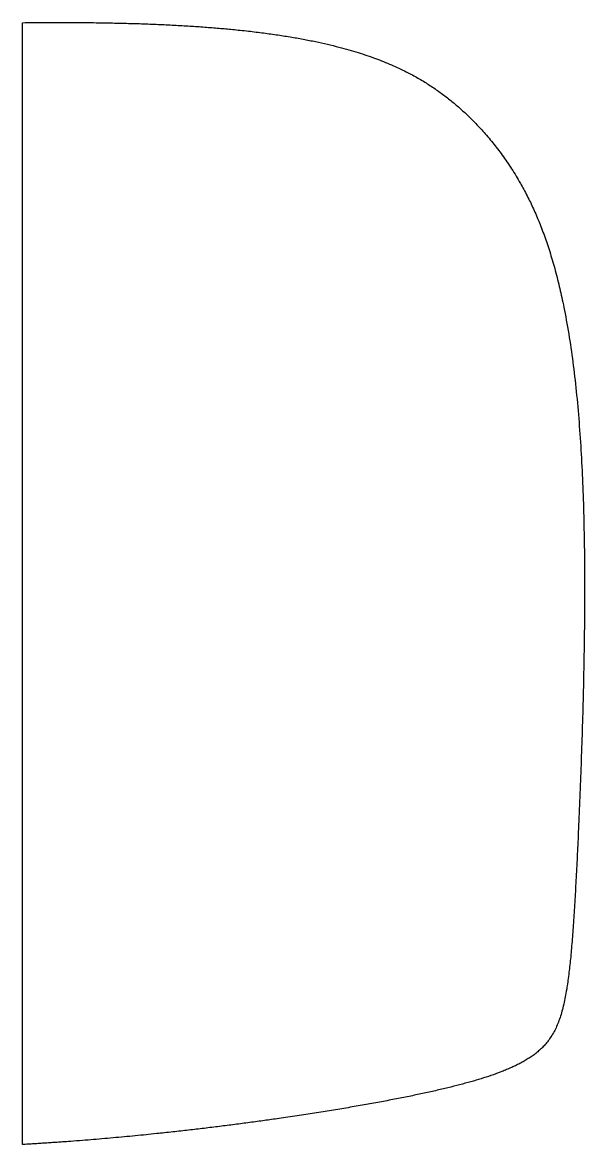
# Model space of a CAD drawing. Header units: inches. Extents: x 0 to 20.7, y -16.7 to 24.6.
import ezdxf

# ---------------------------------------------------------------- set-up
doc = ezdxf.new("R2010")
doc.units = ezdxf.units.IN
doc.layers.get('0').update_dxf_attribs({"linetype": 'CONTINUOUS'})

msp = doc.modelspace()

# ---------------------------------------------------------------- linework, layer by layer
msp.add_line((0, -16.665), (0, 24.593))
msp.add_open_spline([(0, 24.593), (1.818, 24.614), (5.126, 24.589), (9.105, 24.348), (12.668, 23.656), (15.355, 22.314), (17.359, 20.391), (19.337, 17.509), (20.495, 12.357), (20.806, 5.404), (20.626, -1.974), (20.338, -8.17), (20.082, -11.996), (19.297, -13.502), (16.615, -14.479), (12.141, -15.344), (7.536, -16.019), (3.825, -16.405), (1.286, -16.591), (0, -16.665)], degree=5)

doc.saveas('drawing.dxf')
